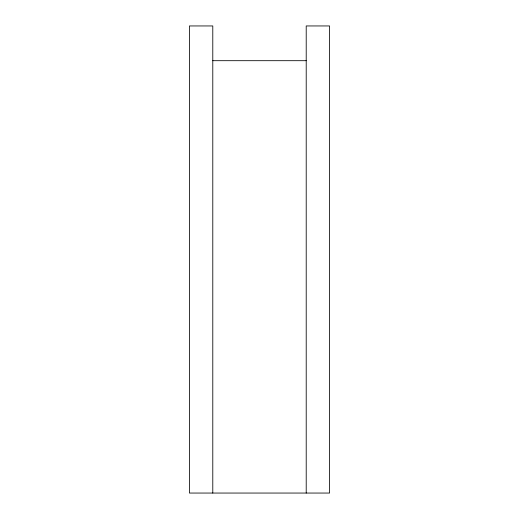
<?xml version="1.0" encoding="UTF-8"?>
<svg xmlns="http://www.w3.org/2000/svg" width="519" height="519" viewBox="0 0 519 519"><rect width="100%" height="100%" fill="white"/><g stroke="black" fill="none" stroke-linecap="round" stroke-linejoin="round"><path stroke-width="0.78" d="M212.79 60.691L306.21 60.691M306.21 493.05L306.21 25.95L329.565 25.95L329.565 493.05L189.435 493.05L189.435 25.95L212.79 25.95L212.79 493.05"/></g></svg>
